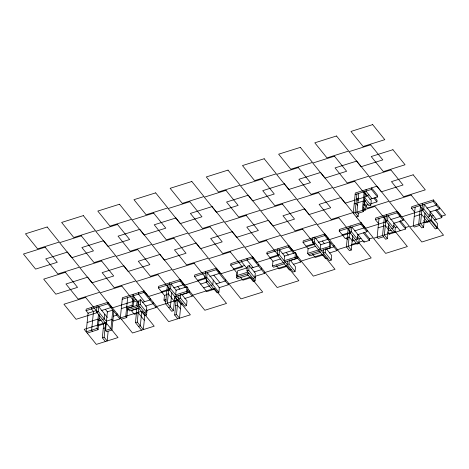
<?xml version="1.0" encoding="UTF-8"?>
<svg xmlns="http://www.w3.org/2000/svg" width="469" height="469" viewBox="0 0 469 469"><rect width="100%" height="100%" fill="white"/><g stroke="black" fill="none" stroke-linecap="round" stroke-linejoin="round"><path stroke-width="0.7" d="M88.219 313.345L86.05 310.66L86.202 309.1L107.905 302.276L120.052 317.331L119.894 318.891L113.111 321.025M91.631 307.394L91.473 308.948L93.642 311.639M93.495 311.463L91.631 330.129L92.645 331.384M106.41 324.278L96.432 311.914L97.054 305.688M106.481 321.558L98.238 311.346L98.707 306.673L107.383 317.431M87.222 333.09L98.074 329.678L97.06 328.423L98.49 314.06M98.074 329.678L99.575 314.599M105.373 341.543L102.336 337.78L103.772 323.417M104.78 314.207L104.311 318.873L102.506 319.442M108.11 331.636L107.178 340.975L104.141 337.211L105.578 322.848M119.894 318.891L107.747 303.83L107.905 302.276M105.519 330.481L107.383 311.815L112.806 310.109L110.948 328.775L105.519 330.481L106.533 331.735L111.956 330.029L113.82 311.363M110.942 306.04L110.784 307.594L101.292 310.584M117.016 313.568L116.857 315.127L113.469 316.194M120.351 317.953L142.048 311.129L154.195 326.184L132.498 333.008L120.351 317.953L122.368 297.727L144.071 290.903L156.218 305.958L156.06 307.512L146.568 310.501M127.638 297.575L125.774 316.247L126.788 317.501L121.365 319.207M126.788 317.501L127.72 308.168L126.706 306.914M127.72 308.168L133.143 306.462L132.135 305.208L133.219 294.315M133.143 306.462L134.075 297.123M138.126 302.142L137.657 306.814L136.649 305.554L137.112 300.887L133.724 301.954M141.538 330.164L135.465 322.637L136.901 308.274M138.642 292.609L138.49 294.163L144.563 301.69M138.672 308.069L144.745 315.596L146.557 315.027L138.455 304.985L138.924 300.318L140.729 299.75L146.803 307.277L146.34 311.949L144.528 312.518M144.78 315.238L143.35 329.596L137.276 322.068L138.707 307.705M146.34 311.949L140.266 304.416L140.729 299.75M141.744 311.469L140.313 325.832L138.502 326.401M156.06 307.512L143.913 292.457L144.071 290.903M146.557 315.027L147.02 310.361L146.152 309.282M150.144 298.431L149.986 299.984L142.529 302.329M153.181 302.194L153.023 303.748L145.566 306.099M166.354 300.934L165 301.356L163.986 300.101L164.455 295.435L158.381 287.907L158.534 286.354L180.237 279.524L186.533 287.333M167.421 285.064L165.557 303.736L171.631 311.264L173.442 310.695L174.873 296.332M169.385 282.936L167.369 303.167L173.442 310.695M181.814 294.473L187.02 300.922L186.551 305.589L184.745 306.163L170.575 288.593L171.038 283.927L176.244 290.381M171.836 292.568L170.405 306.931L168.594 307.5M177.704 318.791L174.667 315.027L176.391 297.792M180.946 303.859L179.516 318.222L176.479 314.459L177.909 300.096M185.284 287.532L180.078 281.083L180.237 279.524M179.006 295.3L178.671 298.63L180.477 298.061L180.882 294.063M183.273 283.288L183.115 284.847L173.624 287.831M186.486 291.454L186.949 286.788L176.098 290.2L175.635 294.866L186.486 291.454L187.494 292.709L174.837 296.689M187.494 292.709L187.963 288.042L186.949 286.788M189.347 290.821L189.189 292.375L181.732 294.72M184.768 298.483L192.226 296.138L192.384 294.585L187.887 289.004M214.151 289.244L206.694 291.589L194.547 276.534L194.705 274.975L216.402 268.151L228.55 283.206L228.397 284.765L218.9 287.749M218.888 292.275L206.741 277.22L207.204 272.553L219.351 287.608L218.888 292.275L217.077 292.844L204.93 277.789L205.551 271.563M214.04 289.08L212.234 289.649L206.161 282.121L206.495 278.785M213.278 280.081L212.815 284.747L211.003 285.316M228.397 284.765L216.25 269.704L216.402 268.151M219.439 271.914L219.287 273.474L209.79 276.458M225.513 279.442L225.36 281.001L215.863 283.985M248.183 275.197L237.332 278.609L236.323 277.355L236.786 272.688L230.713 265.155L230.871 263.601L252.568 256.778L264.715 271.832L264.563 273.392L255.066 276.376M238.129 276.786L237.121 275.532L237.584 270.859L247.075 267.875M241.723 260.189L241.564 261.743L246.77 268.198M247.145 258.483L246.987 260.037L253.061 267.565M247.175 273.943L253.248 281.47L255.054 280.902L246.958 270.865L247.421 266.193L249.232 265.624L255.306 273.157L254.837 277.824L253.031 278.393M254.837 277.824L248.763 270.296L249.232 265.624M264.563 273.392L252.416 258.331L252.568 256.778M255.054 280.902L255.517 276.235M258.642 264.305L258.489 265.859L251.026 268.209M261.679 268.069L261.526 269.622L254.063 271.973M284.349 263.818L273.503 267.23L272.489 265.976L272.952 261.309L266.879 253.782L267.037 252.228L288.734 245.398L295.036 253.207M291.22 269.528L289.414 270.097L277.267 255.036L277.888 248.816M289.877 259.808L295.517 266.797L295.054 271.469L293.242 272.038L279.073 254.468L279.542 249.801L284.747 256.256M293.787 253.412L288.582 246.958L288.734 245.398M287.503 261.174L287.169 264.504L288.98 263.936L289.314 260.606M291.771 249.168L291.618 250.722L282.127 253.706M294.983 257.329L295.452 252.662L284.601 256.074L284.132 260.741L294.983 257.329L295.998 258.583L272.489 265.976M295.998 258.583L296.461 253.917L295.452 252.662M297.844 256.695L297.692 258.249L290.235 260.594M293.272 264.358L300.729 262.013L300.881 260.459L296.109 254.544M308.256 248.857L303.05 242.409L303.203 240.849L324.906 234.025L337.053 249.086L336.894 250.639L329.437 252.984M320.52 252.445L309.669 255.857L307.641 253.348L308.11 248.681L315.567 246.336M327.385 258.149L325.58 258.718L312.418 242.409L312.887 237.742L314.693 237.173L320.767 244.701L320.304 249.367L314.23 241.84L314.693 237.173M336.894 250.639L324.747 235.585L324.906 234.025M323.669 249.795L323.34 253.131L325.146 252.562L325.545 248.564M327.942 237.789L327.784 239.348L318.293 242.332M308.655 254.603L330.358 247.779L329.344 246.524L329.807 241.857L320.315 244.841M330.358 247.779L330.821 243.112M321.312 250.622L329.414 260.658L331.22 260.09L331.689 255.423L326.483 248.969M334.016 245.316L333.858 246.876L326.401 249.221M347.998 237.707L345.29 238.563L339.216 231.029L339.368 229.476L361.071 222.652L373.218 237.707L369.15 238.991M348.256 228.186L346.392 246.858L349.428 250.622L351.24 250.053L352.67 235.69M350.22 226.064L348.203 246.289L351.24 250.053M355.672 239.817L357.478 239.249L351.404 231.721L351.873 227.049L364.02 242.11L369.443 240.404L369.601 238.844L364.395 232.395M353.274 213.231L374.971 206.407L387.118 221.468L365.421 228.292L353.274 213.231L355.291 193.005L376.994 186.181L389.141 201.236L367.438 208.06L365.638 205.832M356.944 193.99L355.08 212.662L358.117 216.426L356.311 216.995M358.756 193.421L356.891 212.094L357.9 213.348L363.328 211.642L365.193 192.97M358.117 216.426L358.474 212.838M357.478 239.249L357.947 234.582M352.131 238.234L356.903 244.15L358.709 243.581L359.172 238.914L357.437 236.763M357.495 234.723L366.987 231.733L360.913 224.205L361.071 222.652M364.829 200.955L364.36 205.621L363.493 204.543M366.142 189.593L365.984 191.147L372.058 198.68M363.78 210.522L365.591 209.954L366.055 205.287L364.319 203.136M364.108 226.416L363.95 227.969L354.458 230.959M364.02 242.11L364.126 241.072M366.987 231.733L367.145 230.179M377.486 196.974L371.413 189.441L371.565 187.887L377.639 195.415L377.486 196.974L369.801 199.389M364.22 199.823L368.992 205.739L370.797 205.17L371.266 200.503L364.179 191.715L362.314 210.388L363.328 211.642M370.803 203.792L376.906 201.875L377.058 200.316L374.889 197.631M378.419 223.42L375.382 219.656L375.534 218.103L397.237 211.279L409.384 226.334L405.316 227.612M378.999 218.519L377.135 237.191L378.149 238.445L383.572 236.739M384.422 216.813L382.557 235.485L385.594 239.249L387.406 238.68L388.912 223.602M386.386 214.691L384.369 234.916L387.406 238.68M391.838 228.438L393.649 227.87L387.576 220.342L388.039 215.676L400.186 230.73M400.127 220.483L405.767 227.471L405.609 229.024L389.334 234.148L389.44 233.111M393.649 227.87L394.112 223.203M388.004 226.498L393.069 232.776L394.875 232.208L395.344 227.535L393.608 225.384M393.661 223.344L403.152 220.36L397.079 212.832L397.237 211.279M400.274 215.042L400.116 216.596L390.624 219.58M403.152 220.36L403.311 218.806M414.584 212.047L411.548 208.283L411.706 206.723L433.403 199.9L445.55 214.96L441.481 216.238M415.165 207.146L413.3 225.818L414.315 227.072L419.737 225.366M420.587 205.44L418.723 224.112L421.76 227.875L423.571 227.307L425.002 212.944M422.551 203.312L420.535 223.543L423.571 227.307M428.004 217.065L429.815 216.496L423.742 208.969L424.205 204.302L436.352 219.357M429.815 216.496L430.278 211.83M431.509 216.162L431.04 220.829L427.423 221.966L424.386 218.202M429.827 211.97L439.324 208.986L433.25 201.459L433.403 199.9M436.44 203.663L436.287 205.223L426.79 208.207M424.896 216.021L435.308 228.925L437.114 228.356L437.583 223.69L429.774 214.011M439.324 208.986L439.476 207.427M434.317 219.996L441.78 217.651L441.933 216.098L436.727 209.643M355.139 194.559L371.413 189.441M358.287 198.094L356.481 198.663L358.216 200.814M366.987 195.555L369.021 194.911M354.206 203.898L356.012 203.329L357.747 205.481M357.824 202.76L363.246 201.054L364.261 202.309M364.372 201.095L365.732 200.668M366.055 205.287L368.089 204.648M86.05 310.66L107.747 303.83M122.216 299.281L143.913 292.457M158.381 287.907L180.078 281.083M194.547 276.534L216.25 269.704M230.713 265.155L252.416 258.331M266.879 253.782L288.582 246.958M303.05 242.409L313.222 239.208M315.256 238.569L324.747 235.585M339.216 231.029L360.913 224.205M375.382 219.656L397.079 212.832M411.548 208.283L433.25 201.459M312.418 242.409L314.23 241.84M96.89 310.396L88.072 313.169L86.208 331.835L97.06 328.423M96.432 311.914L98.238 311.346M170.575 288.593L168.764 289.162L180.911 304.217L182.722 303.648M204.93 277.789L206.741 277.22M277.267 255.036L279.073 254.468M351.404 231.721L349.598 232.29L358.709 243.581M387.576 220.342L385.764 220.911L394.875 232.208M423.742 208.969L421.93 209.537L437.114 228.356M133.389 300.488L136.104 299.632M161.418 291.671L167.521 289.754M197.584 280.298L205.047 277.953M233.75 268.919L244.601 265.507M269.915 257.545L278.053 254.989M306.087 246.172L314.224 243.61M342.253 234.799L348.356 232.876M137.898 302.212L139.258 301.79M121.283 308.62L132.135 305.208M166.489 294.397L168.301 293.829L174.374 301.356M347.324 237.525L349.135 236.956L352.172 240.72M378.067 227.858L385.301 225.577L388.338 229.347M414.233 216.479L421.467 214.204L424.504 217.968M206.161 282.121L207.966 281.552M164.455 295.435L166.489 294.796M200.621 284.062L206.723 282.139M272.952 261.309L280.415 258.964M127.152 308.543L136.649 305.554M138.455 304.985L140.266 304.416M246.958 270.865L248.763 270.296M87.14 322.502L97.992 319.09L99 320.345M127.486 310.009L139.469 306.239M237.121 275.532L247.966 272.12M307.641 253.348L329.344 246.524M140.483 307.5L129.632 310.912L128.617 309.657M163.986 300.101L166.02 299.462M236.323 277.355L248.98 273.374M98.549 320.884L101.263 320.028M137.429 308.655L131.326 310.578L134.363 314.341L136.397 313.697M203.657 287.825L209.76 285.908M352.166 241.119L354.201 240.474M358.949 238.985L360.983 238.346M395.115 227.606L397.149 226.967M431.281 216.232L433.315 215.593M174.497 298.372L175.852 297.944M391.04 230.267L389.235 230.836L387.933 229.218M106.451 321.148L111.88 319.442L112.888 320.696M351.516 244.531L356.264 243.042M358.298 242.403L363.047 240.908M136.397 313.304L138.208 312.735L144.282 320.263M105.543 323.205L103.731 323.774L99.393 318.398M98.197 325.715L103.62 324.009M173.917 301.895L175.951 301.256M250.997 277.654L242.86 280.216L240.691 277.525M286.489 266.492L279.026 268.837L276.423 265.612M322.654 255.118L315.197 257.463L312.594 254.239M429.575 221.491L425.5 222.769L423.765 220.618M103.268 328.441L105.074 327.872L105.941 328.951M175.599 305.694L177.411 305.126L180.448 308.889M135.465 322.637L137.276 322.068M102.336 337.78L104.141 337.211M174.667 315.027L176.479 314.459M435.707 210.124L441.78 217.651M399.535 221.497L405.609 229.024M373.869 198.111L376.906 201.875M364.724 197.642L370.797 205.17M387.599 231.997L389.334 234.148M363.422 207.263L365.591 209.954M363.369 232.87L369.443 240.404M346.116 237.842L347.47 239.512M322.361 241.054L324.53 243.739M325.146 252.562L331.22 260.09M296.39 256.637L300.729 262.013M286.196 252.428L288.365 255.118M288.98 263.936L295.054 271.469M213.858 275.18L219.932 282.707M187.453 290.223L192.226 296.138M177.692 286.553L179.862 289.244M180.477 298.061L186.551 305.589M133.067 295.869L138.273 302.323M105.361 309.3L107.53 311.991M47.17 226.99L25.467 233.814L37.614 248.875L59.317 242.045L47.17 226.99M83.335 215.617L61.638 222.441L73.78 237.496L95.483 230.672L83.335 215.617M119.501 204.238L97.804 211.068L109.951 226.122L131.648 219.299L119.501 204.238M155.667 192.865L133.97 199.688L146.117 214.749L167.814 207.919L155.667 192.865M191.833 181.491L170.136 188.315L182.283 203.37L203.98 196.546L191.833 181.491M228.004 170.112L206.301 176.942L218.448 191.997L240.151 185.173L228.004 170.112M264.17 158.739L242.467 165.563L254.614 180.624L276.317 173.8L264.17 158.739M300.336 147.366L278.633 154.19L290.78 169.245L312.483 162.421L300.336 147.366M336.502 135.992L314.805 142.816L326.952 157.871L348.649 151.047L336.502 135.992M372.667 124.613L350.97 131.437L363.117 146.498L384.815 139.674L372.667 124.613M45.147 247.216L23.45 254.04L35.597 269.1L57.294 262.277L45.147 247.216M81.319 235.843L59.616 242.666L71.763 257.721L93.466 250.897L81.319 235.843M117.485 224.469L95.782 231.293L107.929 246.348L129.632 239.524L117.485 224.469M153.65 213.09L131.947 219.914L144.094 234.975L165.797 228.151L153.65 213.09M189.816 201.717L168.119 208.541L180.266 223.602L201.963 216.772L189.816 201.717M225.982 190.344L204.285 197.168L216.432 212.223L238.129 205.399L225.982 190.344M262.148 178.965L240.45 185.794L252.598 200.849L274.295 194.025L262.148 178.965M298.319 167.591L276.616 174.415L288.763 189.476L310.466 182.646L298.319 167.591M334.485 156.218L312.782 163.042L324.929 178.097L346.632 171.273L334.485 156.218M370.651 144.839L348.948 151.669L361.095 166.724L382.798 159.9L370.651 144.839M67.413 252.088L45.716 258.911L57.863 273.966L79.56 267.142L67.413 252.088M103.579 240.708L81.882 247.532L94.029 262.593L115.726 255.769L103.579 240.708M139.744 229.335L118.047 236.159L130.194 251.22L151.892 244.39L139.744 229.335M175.916 217.962L154.213 224.786L166.36 239.841L188.063 233.017L175.916 217.962M212.082 206.583L190.379 213.413L202.526 228.467L224.229 221.644L212.082 206.583M248.248 195.21L226.545 202.033L238.692 217.094L260.395 210.27L248.248 195.21M284.413 183.836L262.716 190.66L274.863 205.715L296.56 198.891L284.413 183.836M320.579 172.463L298.882 179.287L311.029 194.342L332.726 187.518L320.579 172.463M356.745 161.084L335.048 167.908L347.195 182.969L368.892 176.145L356.745 161.084M392.916 149.711L371.214 156.535L383.361 171.59L405.058 164.766L392.916 149.711M65.396 272.313L43.693 279.137L55.84 294.192L77.543 287.368L65.396 272.313M101.562 260.94L79.859 267.764L92.006 282.819L113.709 275.995L101.562 260.94M137.728 249.561L116.031 256.385L128.178 271.445L149.875 264.622L137.728 249.561M173.893 238.188L152.196 245.011L164.343 260.072L186.041 253.242L173.893 238.188M210.059 226.814L188.362 233.638L200.509 248.693L222.206 241.869L210.059 226.814M246.231 215.435L224.528 222.265L236.675 237.32L258.372 230.496L246.231 215.435M282.397 204.062L260.694 210.886L272.841 225.947L294.544 219.117L282.397 204.062M318.562 192.689L296.859 199.513L309.007 214.568L330.709 207.744L318.562 192.689M354.728 181.31L333.025 188.139L345.172 203.194L366.875 196.37L354.728 181.31M390.894 169.936L369.197 176.76L381.344 191.821L403.041 184.997L390.894 169.936M87.656 277.179L65.959 284.003L78.106 299.064L99.803 292.24L87.656 277.179M123.828 265.806L102.125 272.63L114.272 287.69L135.975 280.861L123.828 265.806M159.993 254.433L138.291 261.256L150.438 276.311L172.141 269.487L159.993 254.433M196.159 243.053L174.456 249.883L186.603 264.938L208.306 258.114L196.159 243.053M232.325 231.68L210.628 238.504L222.769 253.565L244.472 246.735L232.325 231.68M268.491 220.307L246.794 227.131L258.941 242.186L280.638 235.362L268.491 220.307M304.657 208.928L282.959 215.758L295.107 230.812L316.804 223.989L304.657 208.928M340.822 197.555L319.125 204.378L331.272 219.439L352.969 212.615L340.822 197.555M413.16 174.808L391.457 181.632L403.604 196.687L425.307 189.863L413.16 174.808M85.639 297.41L63.942 304.234L76.084 319.289L97.787 312.465L85.639 297.41M121.805 286.031L100.108 292.855L112.255 307.916L133.952 301.092L121.805 286.031M157.971 274.658L136.274 281.482L148.421 296.537L170.118 289.713L157.971 274.658M194.137 263.285L172.44 270.109L184.587 285.164L206.284 278.34L194.137 263.285M230.308 251.906L208.605 258.73L220.752 273.79L242.455 266.967L230.308 251.906M266.474 240.533L244.771 247.356L256.918 262.417L278.621 255.587L266.474 240.533M302.64 229.159L280.937 235.983L293.084 251.038L314.787 244.214L302.64 229.159M338.806 217.78L317.108 224.61L329.256 239.665L350.953 232.841L338.806 217.78M411.137 195.034L389.44 201.858L401.587 216.913L423.284 210.089L411.137 195.034M105.883 322.502L84.186 329.326L96.333 344.387L118.03 337.563L105.883 322.502M178.22 299.755L156.517 306.579L168.664 321.634L190.367 314.81L178.22 299.755M214.386 288.376L192.683 295.2L204.83 310.261L226.533 303.437L214.386 288.376M250.552 277.003L228.849 283.827L240.996 298.888L262.699 292.058L250.552 277.003M286.717 265.63L265.02 272.454L277.167 287.509L298.864 280.685L286.717 265.63M322.883 254.251L301.186 261.081L313.333 276.135L335.03 269.312L322.883 254.251M359.049 242.878L337.352 249.701L349.499 264.762L371.196 257.932L359.049 242.878M395.22 231.504L373.517 238.328L385.665 253.383L407.362 246.559L395.22 231.504M431.386 220.125L409.683 226.955L421.83 242.01L443.533 235.186L431.386 220.125"/></g></svg>
